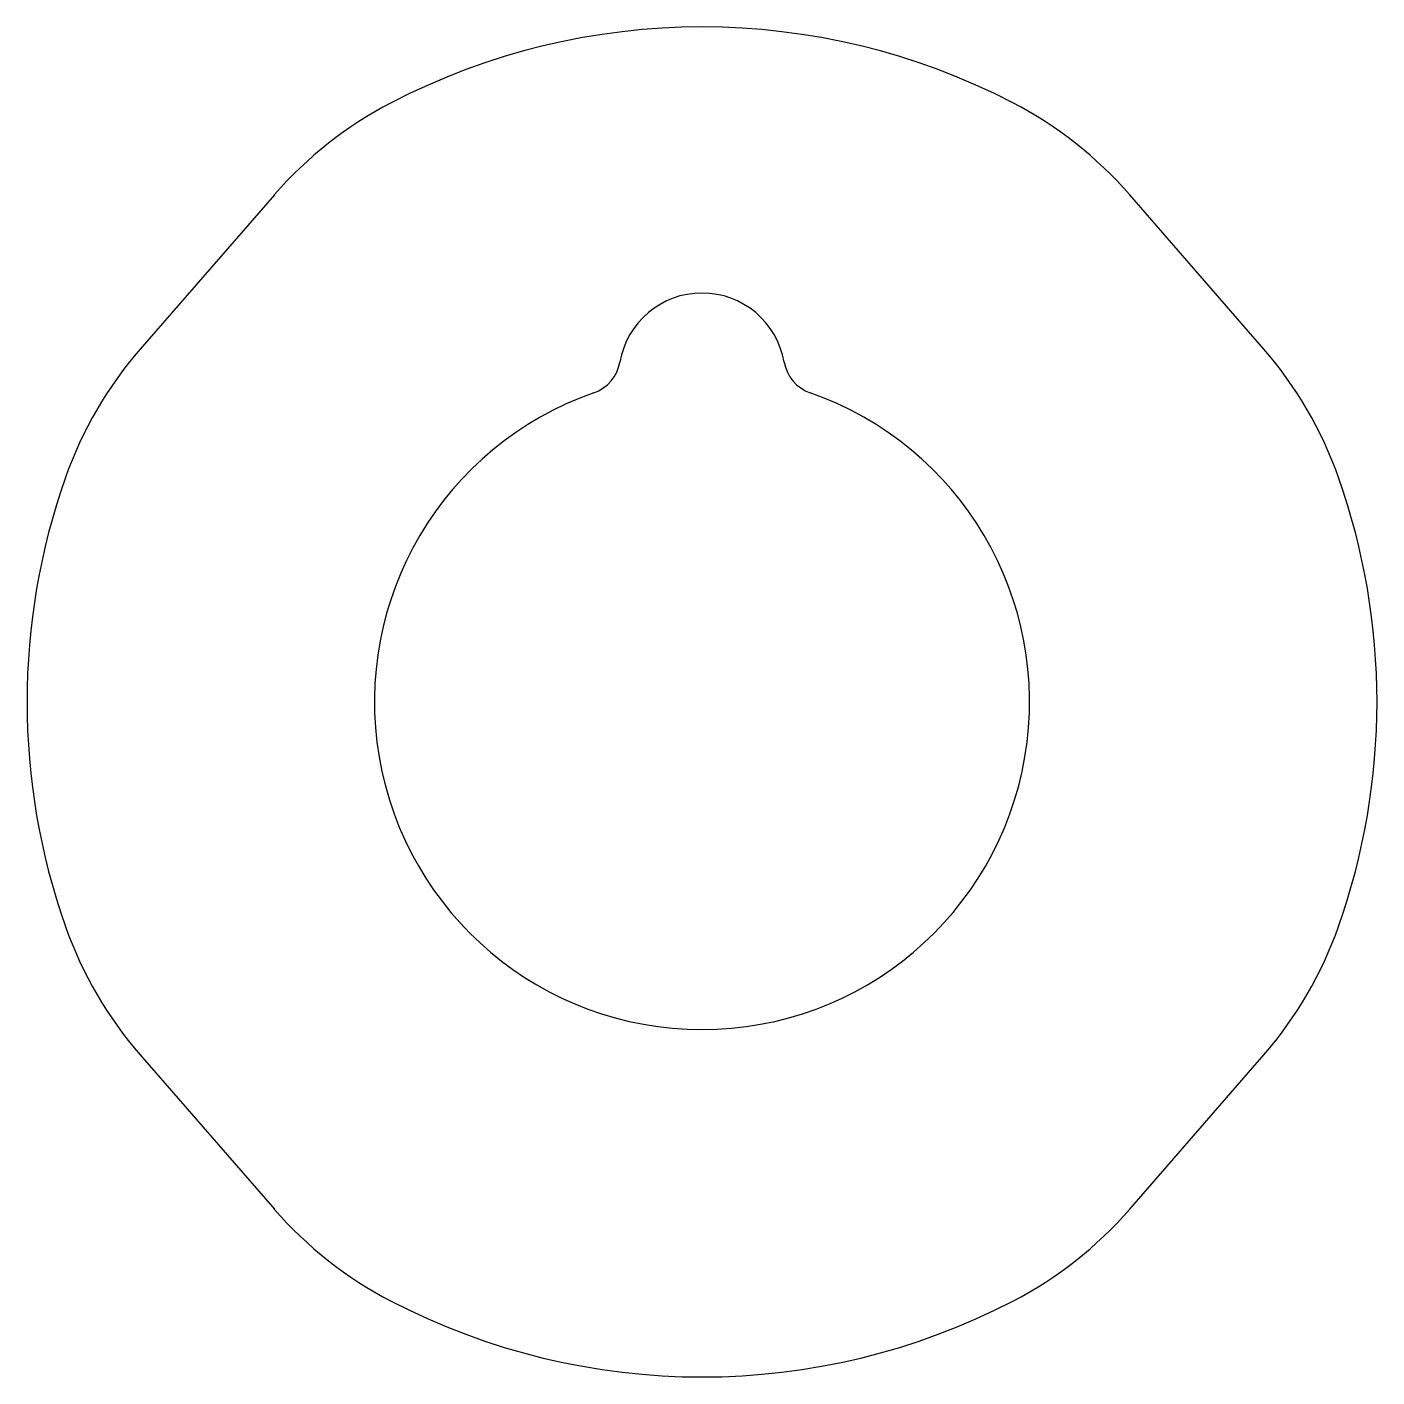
# Model space of a CAD drawing. Extents: x 993.3 to 1027.3, y 1956.4 to 1990.4.
import ezdxf

# ---------------------------------------------------------------- set-up
doc = ezdxf.new("R2010")
doc.units = 0
doc.layers.get('0').update_dxf_attribs({"linetype": 'CONTINUOUS'})

msp = doc.modelspace()

# ---------------------------------------------------------------- linework, layer by layer
for p, q in [((999.505, 1986.177), (996.127, 1982.291)), ((1024.425, 1982.291), (1021.047, 1986.177)), ((996.127, 1964.514), (999.505, 1960.629)), ((1021.047, 1960.629), (1024.425, 1964.514))]:
    msp.add_line(p, q)
for centre, radius, start, end in [((1010.276, 1973.403), 17, 62.5769, 117.4231), ((1007.052, 1979.616), 10, 117.4231, 139), ((1013.5, 1979.616), 10, 41, 62.5769), ((1010.276, 1981.603), 2.1, 9.8675, 170.1325), ((1003.674, 1975.73), 10, 139, 160.5769), ((1016.877, 1975.73), 10, 19.4231, 41), ((1007.222, 1982.134), 1, 289.2795, 350.1325), ((1013.33, 1982.134), 1, 189.8675, 250.7205), ((1010.276, 1973.403), 8.25, 109.2795, 70.7205), ((1010.276, 1973.403), 17, 160.5769, 199.4231), ((1010.276, 1973.403), 17, 340.5769, 19.4231), ((1003.674, 1971.075), 10, 199.4231, 221), ((1016.877, 1971.075), 10, 319, 340.5769), ((1007.052, 1967.189), 10, 221, 242.5769), ((1013.5, 1967.189), 10, 297.4231, 319), ((1010.276, 1973.403), 17, 242.5769, 297.4231)]:
    msp.add_arc(centre, radius, start, end)

doc.saveas('drawing.dxf')
